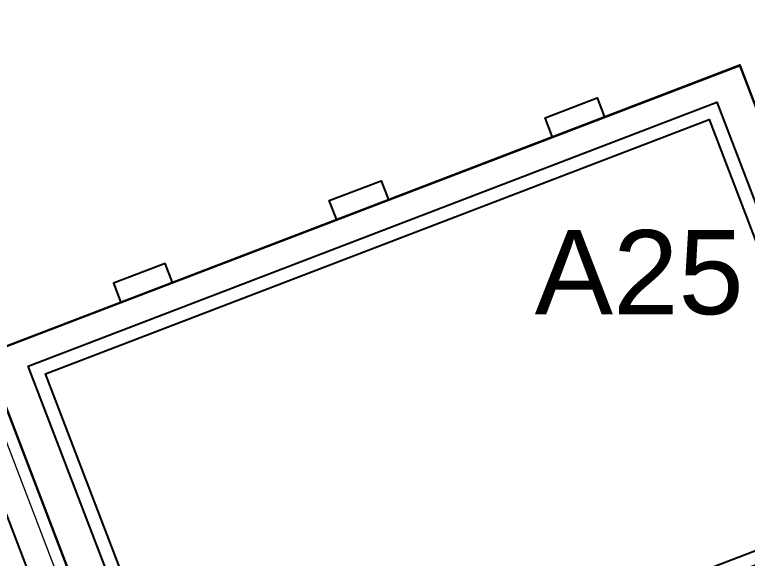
# Model space of a CAD drawing. Header units: millimetres. Extents: x 8159 to 14952, y 6817 to 11888.
# Drawn here: x 9681.4 to 9790.2, y 8541.2 to 8622 of the extents above; entities that cross this region are included whole.
import ezdxf
from ezdxf.enums import TextEntityAlignment as Align

# ---------------------------------------------------------------- set-up
doc = ezdxf.new("R2010")
doc.units = ezdxf.units.MM
doc.header["$LTSCALE"] = 5
for name, color, linetype in [('200-EquipBorder-2d', 9, 'Continuous'), ('200-EquipID-2d', 7, 'Continuous'), ('200-EquipSteel-3d', 9, 'Continuous'), ('ELECTRICAL', 1, 'Continuous')]:
    doc.layers.add(name, color=color, linetype=linetype)
doc.layers.add('200-InsPoint-3D', color=3, linetype='Continuous', plot=False)
for name, color, linetype, lineweight in [('3-YANGIN-DOLABI', 7, 'Continuous', 0), ('anted', 10, 'Continuous', 0), ('FIBROBETON', 1, 'Continuous', 18), ('YAZI', 250, 'Continuous', 30)]:
    doc.layers.add(name, color=color, linetype=linetype, lineweight=lineweight)
doc.styles.add('Arial', font='arial.ttf')
doc.styles.add('ROMANS', font='micross.ttf')

# ---------------------------------------------------------------- blocks, each defined once
blk = doc.blocks.new('A$C23C11219')
at = {"layer": 'FIBROBETON'}
blk.add_lwpolyline([(4170.99, 707.81), (4330.65, -537.53, 0.079118), (6057.44, 175.69), (5734.15, 708.99, 0.288304), (5090.27, 1000.53, -0.032207)], format="xyb", close=True, dxfattribs=at)
blk = doc.blocks.new('Sobstitute')
at = {"layer": '200-EquipBorder-2d', "color": 4}
blk.add_lwpolyline([(0, -1), (1, -1), (1, 0), (0, 0)], close=True, dxfattribs=at)
at = {"layer": '200-InsPoint-3D'}
blk.add_point((0, -1), dxfattribs=at)
at = {"layer": '200-EquipSteel-3d'}
mesh = blk.add_polyface(dxfattribs=at)
corners = [(0, -1), (1, -1), (1, 0), (0, 0), (0, -1, 1), (1, -1, 1), (1, 0, 1), (0, 0, 1)]
mesh.append_faces([[corners[k] for k in face] for face in [(0, 3, 2, 1), (4, 5, 6, 7), (0, 1, 5, 4), (3, 7, 6, 2), (0, 4, 7, 3), (1, 2, 6, 5)]])
blk = doc.blocks.new('attrib')
at = {"layer": '200-EquipID-2d', "style": 'Arial'}
blk.add_attdef('POS', text='', height=2.5, dxfattribs=at).set_placement((0, 0, -1), align=Align.MIDDLE)
at = {"layer": '200-EquipID-2d', "style": 'ROMANS', "flags": 1}
for tag, p in [('ZONA', (0, -4.905, -2)), ('EQUIPMENTDATA', (0, -7.89, -2)), ('LONGDESCR', (0, -11.302, -2)), ('EQUIPMENTCONN', (0, -14.714, -2)), ('ACCESSORYDATA', (0, -18.552, -2)), ('ACCESSORYCONN', (0, -21.857, -2))]:
    blk.add_attdef(tag, text='', height=2.5, dxfattribs=at).set_placement(p, align=Align.CENTER)

msp = doc.modelspace()

# ---------------------------------------------------------------- linework, layer by layer
at = {"layer": '200-EquipBorder-2d', "elevation": 129.47}
for points in [[(9816.64, 8542.59), (9704.58, 8499.65), (9677.03, 8571.55), (9789.09, 8614.49)], [(9809.43, 8547.11), (9707.1, 8507.89), (9683.37, 8569.81), (9785.7, 8609.03)], [(9769, 8606.79), (9761.29, 8603.84), (9760.2, 8606.69), (9767.9, 8609.64)], [(9806.84, 8548.26), (9708.25, 8510.48), (9685.95, 8568.66), (9784.55, 8606.44)], [(9736.91, 8594.49), (9729.21, 8591.54), (9728.11, 8594.4), (9735.81, 8597.35)], [(9697.12, 8579.25), (9704.82, 8582.2), (9703.73, 8585.05), (9696.03, 8582.1)], [(9699.29, 8497.62), (9652.6, 8479.73), (9627.55, 8545.09), (9674.24, 8562.99)]]:
    msp.add_lwpolyline(points, close=True, dxfattribs=at)
at = {"layer": 'anted', "ltscale": 3, "extrusion": (0, 0.010673, 0.999943), "elevation": 217.92}
msp.add_lwpolyline([(11856.76, 9414.68), (11856.76, 7096.25), (8385.9, 7096.25), (8385.9, 9414.68)], close=True, dxfattribs=at)
msp.add_lwpolyline([(11856.76, 9414.68), (11856.76, 7096.25), (8385.9, 7096.25), (8385.9, 9414.68)], close=True, dxfattribs=at)
msp.add_lwpolyline([(11856.76, 9414.68), (11856.76, 7096.25), (8385.9, 7096.25), (8385.9, 9414.68)], close=True, dxfattribs=at)
msp.add_lwpolyline([(11856.76, 9414.68), (11856.76, 7096.25), (8385.9, 7096.25), (8385.9, 9414.68)], close=True, dxfattribs=at)
at = {"layer": 'ELECTRICAL', "lineweight": 0, "elevation": 129.47}
msp.add_lwpolyline([(9620.75, 8545.7), (9676.78, 8567.17), (9702.9, 8499), (9646.87, 8477.53)], close=True, dxfattribs=at)
at = {"layer": 'YAZI', "linetype": 'Continuous', "ltscale": 10, "extrusion": (0, 0.010673, 0.999943), "elevation": 240.51}
for points in [[(8159.11, 9661.15), (12372.47, 9661.15), (12372.47, 6815.05), (8159.11, 6815.05)], [(8159.11, 9661.15), (12372.47, 9661.15), (12372.47, 6815.05), (8159.11, 6815.05)], [(8159.11, 9661.15), (12372.47, 9661.15), (12372.47, 6815.05), (8159.11, 6815.05)], [(8159.11, 9661.15), (12372.47, 9661.15), (12372.47, 6815.05), (8159.11, 6815.05)], [(8199.97, 9620.29), (12331.6, 9620.29), (12331.6, 6855.91), (8199.97, 6855.91)], [(8254.37, 9565.89), (12277.2, 9565.89), (12277.2, 6910.31), (8254.37, 6910.31)]]:
    msp.add_lwpolyline(points, close=True, dxfattribs=at)

# ---------------------------------------------------------------- block references
at = {"layer": '200-EquipBorder-2d', "xscale": 119.9999999999993, "yscale": 77, "zscale": 85, "rotation": 200.9665259053236}
msp.add_blockref('Sobstitute', (9816.64, 8542.59, 129.47), dxfattribs=at)
at = {"layer": '200-EquipBorder-2d'}
ref = msp.add_blockref('attrib', (9774.16, 8583.76, 129.47), dxfattribs=dict(at, xscale=5, yscale=4.999999999999496, zscale=5))
ref.add_attrib('POS', 'A25', dxfattribs={"layer": '200-EquipID-2d', "color": 7, "height": 12.5, "rotation": 360, "style": 'Arial'}).set_placement((9774.16, 8583.76, 121.97), align=Align.MIDDLE)
at = {"layer": '3-YANGIN-DOLABI', "extrusion": (0, 0.010673, 0.999943), "rotation": 183.318814803488}
msp.add_blockref('A$C23C11219', (14647.13, 8757.75, 217.92), dxfattribs=at)

doc.saveas('drawing.dxf')
